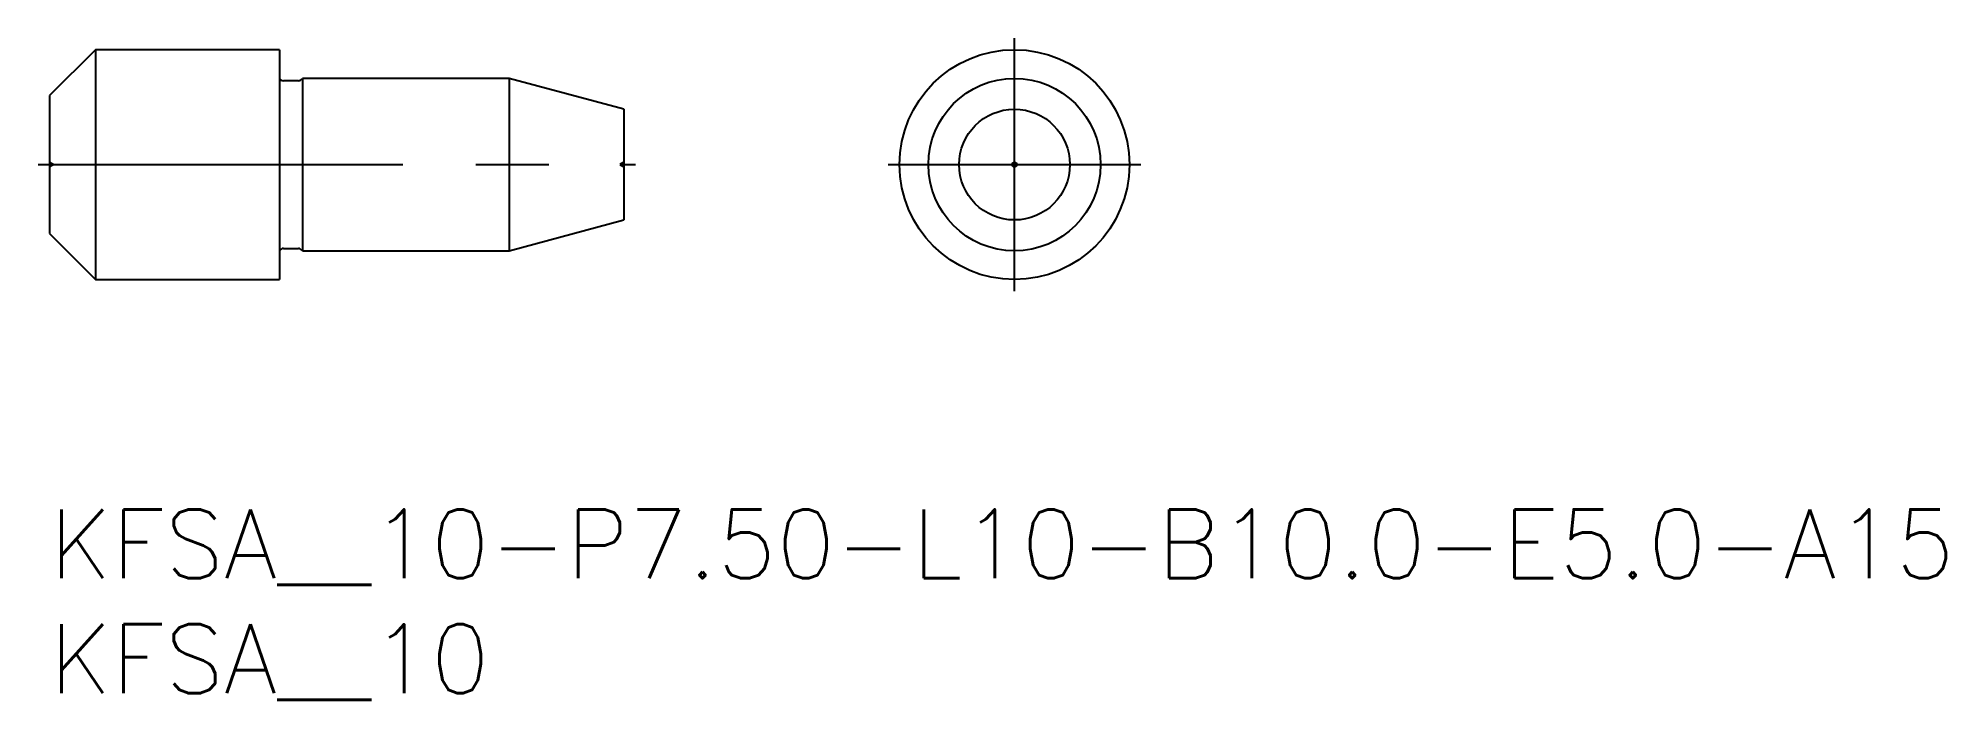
# Model space of a CAD drawing. Extents: x -0.5 to 82.5, y -8.3 to 20.5.
import ezdxf

# ---------------------------------------------------------------- set-up
doc = ezdxf.new("R2010")
doc.units = 0
doc.header["$LTSCALE"] = 0.5
doc.linetypes.add('CENTER', pattern=[50.8, 31.75, -6.35, 6.35, -6.35])
doc.linetypes.add('DASHED', pattern=[19.05, 12.7, -6.35])
for name, color, linetype in [('MSM_CENTER', 1, 'CENTER'), ('MSM_CONTINUOUS', 7, 'CONTINUOUS'), ('MSM_DASHED', 4, 'DASHED'), ('MSM_PART_NUMBER', 7, 'CONTINUOUS')]:
    doc.layers.add(name, color=color, linetype=linetype)
doc.styles.get("Standard").update_dxf_attribs({"font": 'txt.shx', "height": 0.5, "bigfont": 'bigfont.shx'})

# ---------------------------------------------------------------- blocks, each defined once
blk = doc.blocks.new('*U16')
at = {"layer": 'MSM_PART_NUMBER'}
blk.add_text('KFSA__10-P7.50-L10-B10.0-E5.0-A15', height=3, dxfattribs=at).set_placement((0, -3))
blk = doc.blocks.new('*U17')
at = {"layer": 'MSM_PART_NUMBER'}
blk.add_text('KFSA__10', height=3, dxfattribs=at).set_placement((0, -8))

msp = doc.modelspace()

# ---------------------------------------------------------------- linework, layer by layer
at = {"layer": 'MSM_CENTER'}
for p, q in [((42, 9.5), (42, 20.5)), ((-0.5, 15), (25.5, 15)), ((36.5, 15), (47.5, 15))]:
    msp.add_line(p, q, dxfattribs=at)
at = {"layer": 'MSM_CONTINUOUS'}
for p, q in [((2, 20), (0, 18)), ((10, 20), (2, 20)), ((2, 20), (2, 10)), ((10, 20), (10, 10)), ((10.827, 18.65), (10.173, 18.65)), ((20, 18.75), (11, 18.75)), ((11, 18.75), (11, 11.25)), ((25, 17.41), (20, 18.75)), ((20, 18.75), (20, 11.25)), ((0, 18), (0, 12)), ((25, 17.41), (25, 12.59)), ((20, 11.25), (25, 12.59)), ((0, 12), (2, 10)), ((10.173, 11.35), (10.827, 11.35)), ((11, 11.25), (20, 11.25)), ((2, 10), (10, 10))]:
    msp.add_line(p, q, dxfattribs=at)
for radius in [5, 3.75, 2.41, 0.1]:
    msp.add_circle((42, 15), radius, dxfattribs=at)
for centre, start, end in [((10.173, 18.85), 210, 270), ((10.827, 18.85), 270, 330), ((10.173, 11.15), 90, 150), ((10.827, 11.15), 30, 90)]:
    msp.add_arc(centre, 0.2, start, end, dxfattribs=at)
at = {"layer": 'MSM_DASHED'}
for p, q in [((0, 15.1), (0.173, 15)), ((0.173, 15), (0, 14.9)), ((25, 15.1), (24.827, 15)), ((24.827, 15), (25, 14.9))]:
    msp.add_line(p, q, dxfattribs=at)

# ---------------------------------------------------------------- block references
at = {"layer": 'MSM_CONTINUOUS'}
for name in ['*U16', '*U17']:
    msp.add_blockref(name, (0, 0), dxfattribs=at)

doc.saveas('drawing.dxf')
